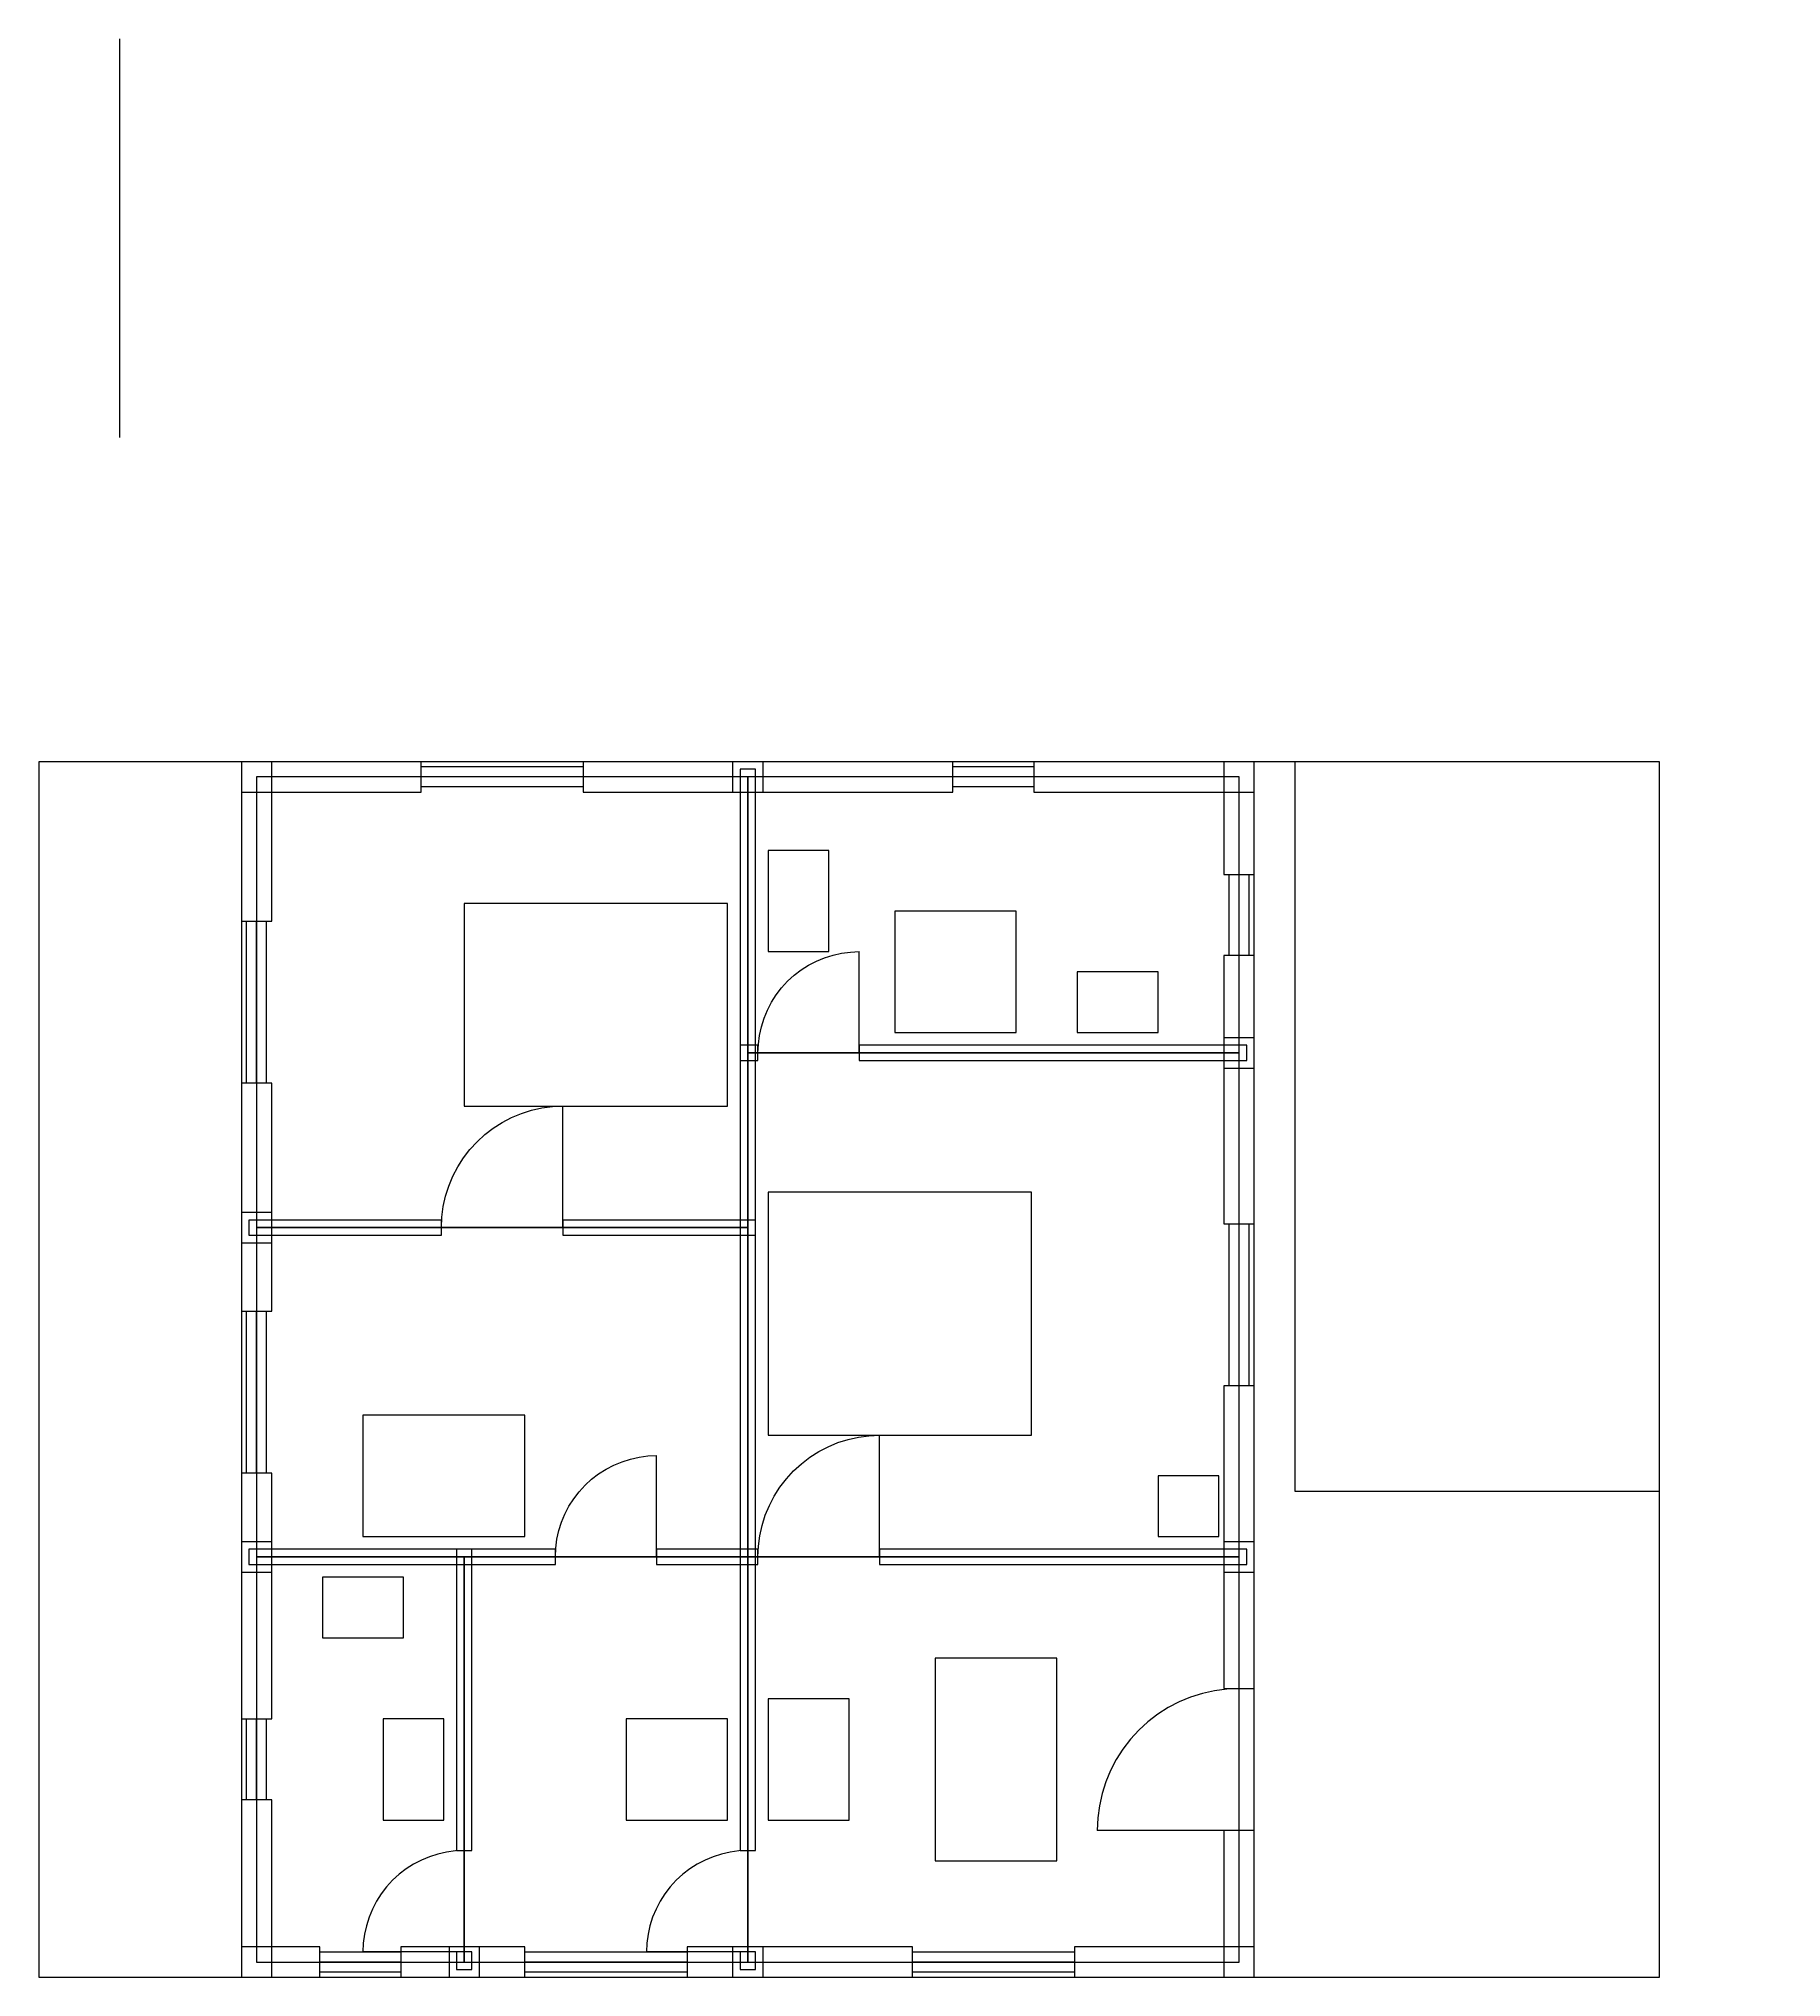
# Model space of a CAD drawing. Header units: millimetres. Extents: x 0 to 13108, y 0 to 14582.
import ezdxf

# ---------------------------------------------------------------- set-up
doc = ezdxf.new("R2010")
doc.units = ezdxf.units.MM
for name, color, linetype in [('DIMENSIONS', 5, 'CONTINUOUS'), ('DOORS', 5, 'CONTINUOUS'), ('FURNITURE', 9, 'CONTINUOUS'), ('NORTH', 7, 'CONTINUOUS'), ('PARKING', 8, 'CONTINUOUS'), ('PLOT', 8, 'CONTINUOUS'), ('ROOMS', 7, 'CONTINUOUS'), ('SETBACK', 1, 'CONTINUOUS'), ('TEXT', 7, 'CONTINUOUS'), ('WALLS', 7, 'CONTINUOUS'), ('WINDOWS', 4, 'CONTINUOUS')]:
    doc.layers.add(name, color=color, linetype=linetype)

msp = doc.modelspace()

# ---------------------------------------------------------------- linework, layer by layer
at = {"layer": 'DOORS'}
for p, q in [((5735.13, 7577.44), (5791.2, 7613.16)), ((5791.2, 7613.16), (5850.16, 7643.86)), ((5850.16, 7643.86), (5911.58, 7669.3)), ((5911.58, 7669.3), (5974.98, 7689.29)), ((5974.98, 7689.29), (6039.88, 7703.67)), ((6039.88, 7703.67), (6105.79, 7712.35)), ((6105.79, 7712.35), (6172.2, 7715.25)), ((6172.2, 6953.25), (6172.2, 7715.25)), ((5548.01, 7390.32), (5588.47, 7443.05)), ((5588.47, 7443.05), (5633.38, 7492.07)), ((5633.38, 7492.07), (5682.4, 7536.98)), ((5682.4, 7536.98), (5735.13, 7577.44)), ((5481.59, 7275.29), (5512.29, 7334.25)), ((5512.29, 7334.25), (5548.01, 7390.32)), ((5421.78, 7085.57), (5436.16, 7150.47)), ((5436.16, 7150.47), (5456.15, 7213.87)), ((5456.15, 7213.87), (5481.59, 7275.29)), ((5410.2, 6953.25), (5413.1, 7019.66)), ((5413.1, 7019.66), (5421.78, 7085.57)), ((3418.87, 6387.83), (3486.15, 6430.69)), ((3486.15, 6430.69), (3556.91, 6467.53)), ((3556.91, 6467.53), (3630.61, 6498.05)), ((3630.61, 6498.05), (3706.69, 6522.04)), ((3706.69, 6522.04), (3784.57, 6539.31)), ((3784.57, 6539.31), (3863.65, 6549.72)), ((3863.65, 6549.72), (3943.35, 6553.2)), ((3943.35, 5638.8), (3943.35, 6553.2)), ((3242.88, 6226.56), (3296.77, 6285.38)), ((3296.77, 6285.38), (3355.59, 6339.27)), ((3355.59, 6339.27), (3418.87, 6387.83)), ((3151.46, 6096), (3194.32, 6163.28)), ((3194.32, 6163.28), (3242.88, 6226.56)), ((3084.1, 5951.54), (3114.62, 6025.24)), ((3114.62, 6025.24), (3151.46, 6096)), ((3042.84, 5797.58), (3060.11, 5875.46)), ((3060.11, 5875.46), (3084.1, 5951.54)), ((3028.95, 5638.8), (3032.43, 5718.5)), ((3032.43, 5718.5), (3042.84, 5797.58)), ((5800.12, 3911.33), (5867.4, 3954.19)), ((5867.4, 3954.19), (5938.16, 3991.03)), ((5938.16, 3991.03), (6011.86, 4021.55)), ((6011.86, 4021.55), (6087.94, 4045.54)), ((6087.94, 4045.54), (6165.82, 4062.81)), ((6165.82, 4062.81), (6244.9, 4073.22)), ((6244.9, 4073.22), (6324.6, 4076.7)), ((6324.6, 3162.3), (6324.6, 4076.7)), ((4211.13, 3786.49), (4267.2, 3822.21)), ((4267.2, 3822.21), (4326.16, 3852.91)), ((4326.16, 3852.91), (4387.58, 3878.35)), ((4387.58, 3878.35), (4450.98, 3898.34)), ((4450.98, 3898.34), (4515.88, 3912.72)), ((4515.88, 3912.72), (4581.79, 3921.4)), ((4581.79, 3921.4), (4648.2, 3924.3)), ((4648.2, 3162.3), (4648.2, 3924.3)), ((5624.13, 3750.06), (5678.02, 3808.88)), ((5678.02, 3808.88), (5736.84, 3862.77)), ((5736.84, 3862.77), (5800.12, 3911.33)), ((4024.01, 3599.37), (4064.47, 3652.1)), ((4064.47, 3652.1), (4109.38, 3701.12)), ((4109.38, 3701.12), (4158.4, 3746.03)), ((4158.4, 3746.03), (4211.13, 3786.49)), ((5532.71, 3619.5), (5575.57, 3686.78)), ((5575.57, 3686.78), (5624.13, 3750.06)), ((3957.59, 3484.34), (3988.29, 3543.3)), ((3988.29, 3543.3), (4024.01, 3599.37)), ((5465.35, 3475.04), (5495.87, 3548.74)), ((5495.87, 3548.74), (5532.71, 3619.5)), ((3897.78, 3294.62), (3912.16, 3359.52)), ((3912.16, 3359.52), (3932.15, 3422.92)), ((3932.15, 3422.92), (3957.59, 3484.34)), ((5424.09, 3321.08), (5441.36, 3398.96)), ((5441.36, 3398.96), (5465.35, 3475.04)), ((3886.2, 3162.3), (3889.1, 3228.71)), ((3889.1, 3228.71), (3897.78, 3294.62)), ((5410.2, 3162.3), (5413.68, 3242)), ((5413.68, 3242), (5424.09, 3321.08)), ((8578.85, 2071.75), (8496.3, 2028.78)), ((8664.83, 2107.36), (8578.85, 2071.75)), ((8753.59, 2135.35), (8664.83, 2107.36)), ((8844.45, 2155.49), (8753.59, 2135.35)), ((8936.72, 2167.64), (8844.45, 2155.49)), ((9029.7, 2171.7), (8936.72, 2167.64)), ((8343.97, 1922.12), (8275.36, 1859.24)), ((8417.81, 1978.77), (8343.97, 1922.12)), ((8496.3, 2028.78), (8417.81, 1978.77)), ((8212.48, 1790.63), (8155.83, 1716.79)), ((8275.36, 1859.24), (8212.48, 1790.63)), ((8105.82, 1638.3), (8062.85, 1555.75)), ((8155.83, 1716.79), (8105.82, 1638.3)), ((8027.24, 1469.77), (7999.25, 1381.01)), ((8062.85, 1555.75), (8027.24, 1469.77)), ((7999.25, 1381.01), (7979.11, 1290.15)), ((7966.96, 1197.88), (7962.9, 1104.9)), ((7979.11, 1290.15), (7966.96, 1197.88)), ((9029.7, 1104.9), (7962.9, 1104.9)), ((2878.36, 881.11), (2819.4, 850.41)), ((2939.78, 906.55), (2878.36, 881.11)), ((3003.18, 926.54), (2939.78, 906.55)), ((3068.08, 940.92), (3003.18, 926.54)), ((3133.99, 949.6), (3068.08, 940.92)), ((3200.4, 952.5), (3133.99, 949.6)), ((5011.96, 881.11), (4953, 850.41)), ((5073.38, 906.55), (5011.96, 881.11)), ((5136.78, 926.54), (5073.38, 906.55)), ((5201.68, 940.92), (5136.78, 926.54)), ((5267.59, 949.6), (5201.68, 940.92)), ((5334, 952.5), (5267.59, 949.6)), ((2661.58, 729.32), (2616.67, 680.3)), ((2710.6, 774.23), (2661.58, 729.32)), ((2763.33, 814.69), (2710.6, 774.23)), ((2819.4, 850.41), (2763.33, 814.69)), ((4795.18, 729.32), (4750.27, 680.3)), ((4844.2, 774.23), (4795.18, 729.32)), ((4896.93, 814.69), (4844.2, 774.23)), ((4953, 850.41), (4896.93, 814.69)), ((2576.21, 627.57), (2540.49, 571.5)), ((2616.67, 680.3), (2576.21, 627.57)), ((4709.81, 627.57), (4674.09, 571.5)), ((4750.27, 680.3), (4709.81, 627.57)), ((2484.35, 451.12), (2464.36, 387.72)), ((2509.79, 512.54), (2484.35, 451.12)), ((2540.49, 571.5), (2509.79, 512.54)), ((4617.95, 451.12), (4597.96, 387.72)), ((4643.39, 512.54), (4617.95, 451.12)), ((4674.09, 571.5), (4643.39, 512.54)), ((2449.98, 322.82), (2441.3, 256.91)), ((2464.36, 387.72), (2449.98, 322.82)), ((4583.58, 322.82), (4574.9, 256.91)), ((4597.96, 387.72), (4583.58, 322.82)), ((2441.3, 256.91), (2438.4, 190.5)), ((3200.4, 190.5), (2438.4, 190.5)), ((4574.9, 256.91), (4572, 190.5)), ((5334, 190.5), (4572, 190.5))]:
    msp.add_line(p, q, dxfattribs=at)
at = {"layer": 'FURNITURE'}
for p, q in [((5943.6, 8477.25), (5486.4, 8477.25)), ((5486.4, 8477.25), (5486.4, 7715.25)), ((5943.6, 7715.25), (5943.6, 8477.25)), ((5181.6, 8077.2), (3200.4, 8077.2)), ((3200.4, 8077.2), (3200.4, 6553.2)), ((5181.6, 6553.2), (5181.6, 8077.2)), ((7353.3, 8020.05), (6438.9, 8020.05)), ((6438.9, 8020.05), (6438.9, 7105.65)), ((7353.3, 7105.65), (7353.3, 8020.05)), ((5486.4, 7715.25), (5943.6, 7715.25)), ((8420.1, 7562.85), (7810.5, 7562.85)), ((7810.5, 7562.85), (7810.5, 7105.65)), ((8420.1, 7105.65), (8420.1, 7562.85)), ((6438.9, 7105.65), (7353.3, 7105.65)), ((7810.5, 7105.65), (8420.1, 7105.65)), ((3200.4, 6553.2), (5181.6, 6553.2)), ((7467.6, 5905.5), (5486.4, 5905.5)), ((5486.4, 5905.5), (5486.4, 4076.7)), ((7467.6, 4076.7), (7467.6, 5905.5)), ((3657.6, 4229.1), (2438.4, 4229.1)), ((2438.4, 4229.1), (2438.4, 3314.7)), ((3657.6, 3314.7), (3657.6, 4229.1)), ((5486.4, 4076.7), (7467.6, 4076.7)), ((8877.3, 3771.9), (8420.1, 3771.9)), ((8420.1, 3771.9), (8420.1, 3314.7)), ((8877.3, 3314.7), (8877.3, 3771.9)), ((2438.4, 3314.7), (3657.6, 3314.7)), ((8420.1, 3314.7), (8877.3, 3314.7)), ((2743.2, 3009.9), (2133.6, 3009.9)), ((2133.6, 3009.9), (2133.6, 2552.7)), ((2743.2, 2552.7), (2743.2, 3009.9)), ((2133.6, 2552.7), (2743.2, 2552.7)), ((7658.1, 2400.3), (6743.7, 2400.3)), ((6743.7, 2400.3), (6743.7, 876.3)), ((7658.1, 876.3), (7658.1, 2400.3)), ((6096, 2095.5), (5486.4, 2095.5)), ((5486.4, 2095.5), (5486.4, 1181.1)), ((6096, 1181.1), (6096, 2095.5)), ((3048, 1943.1), (2590.8, 1943.1)), ((2590.8, 1943.1), (2590.8, 1181.1)), ((3048, 1181.1), (3048, 1943.1)), ((5181.6, 1943.1), (4419.6, 1943.1)), ((4419.6, 1943.1), (4419.6, 1181.1)), ((5181.6, 1181.1), (5181.6, 1943.1)), ((2590.8, 1181.1), (3048, 1181.1)), ((4419.6, 1181.1), (5181.6, 1181.1)), ((5486.4, 1181.1), (6096, 1181.1)), ((6743.7, 876.3), (7658.1, 876.3))]:
    msp.add_line(p, q, dxfattribs=at)
at = {"layer": 'NORTH'}
msp.add_line((609.6, 11582.4), (609.6, 14582.4), dxfattribs=at)
at = {"layer": 'PARKING'}
for p, q in [((12192, 9144), (9448.8, 9144)), ((9448.8, 9144), (9448.8, 3657.6)), ((12192, 3657.6), (12192, 9144)), ((9448.8, 3657.6), (12192, 3657.6))]:
    msp.add_line(p, q, dxfattribs=at)
at = {"layer": 'PLOT'}
for p, q in [((12192, 9144), (0, 9144)), ((0, 9144), (0, 0)), ((12192, 0), (12192, 9144)), ((0, 0), (12192, 0))]:
    msp.add_line(p, q, dxfattribs=at)
at = {"layer": 'ROOMS'}
for p, q in [((5334, 9029.7), (1638.3, 9029.7)), ((1638.3, 9029.7), (1638.3, 5638.8)), ((9029.7, 9029.7), (5334, 9029.7)), ((5334, 9029.7), (5334, 6953.25)), ((5334, 5638.8), (5334, 9029.7)), ((9029.7, 6953.25), (9029.7, 9029.7)), ((9029.7, 6953.25), (5334, 6953.25)), ((5334, 6953.25), (5334, 3162.3)), ((5334, 6953.25), (9029.7, 6953.25)), ((9029.7, 3162.3), (9029.7, 6953.25)), ((5334, 5638.8), (1638.3, 5638.8)), ((1638.3, 5638.8), (1638.3, 3162.3)), ((1638.3, 5638.8), (5334, 5638.8)), ((5334, 3162.3), (5334, 5638.8)), ((3200.4, 3162.3), (1638.3, 3162.3)), ((1638.3, 3162.3), (1638.3, 114.3)), ((1638.3, 3162.3), (5334, 3162.3)), ((5334, 3162.3), (3200.4, 3162.3)), ((3200.4, 3162.3), (3200.4, 114.3)), ((3200.4, 114.3), (3200.4, 3162.3)), ((9029.7, 3162.3), (5334, 3162.3)), ((5334, 3162.3), (5334, 114.3)), ((5334, 114.3), (5334, 3162.3)), ((5334, 3162.3), (9029.7, 3162.3)), ((9029.7, 114.3), (9029.7, 3162.3)), ((1638.3, 114.3), (3200.4, 114.3)), ((3200.4, 114.3), (5334, 114.3)), ((5334, 114.3), (9029.7, 114.3))]:
    msp.add_line(p, q, dxfattribs=at)
at = {"layer": 'SETBACK'}
for p, q in [((9144, 9144), (1524, 9144)), ((1524, 9144), (1524, 0)), ((9144, 0), (9144, 9144)), ((1524, 0), (9144, 0))]:
    msp.add_line(p, q, dxfattribs=at)
at = {"layer": 'WALLS'}
for p, q in [((1752.6, 9144), (1524, 9144)), ((1524, 9144), (1524, 7943.85)), ((2876.55, 9144), (1524, 9144)), ((1524, 9144), (1524, 8915.4)), ((1752.6, 7943.85), (1752.6, 9144)), ((2876.55, 8915.4), (2876.55, 9144)), ((5448.3, 9144), (4095.75, 9144)), ((4095.75, 9144), (4095.75, 8915.4)), ((6877.05, 9144), (5219.7, 9144)), ((5219.7, 9144), (5219.7, 8915.4)), ((5391.15, 9086.85), (5276.85, 9086.85)), ((5276.85, 9086.85), (5276.85, 6896.1)), ((5391.15, 9086.85), (5276.85, 9086.85)), ((5276.85, 9086.85), (5276.85, 5581.65)), ((5391.15, 6896.1), (5391.15, 9086.85)), ((5391.15, 5581.65), (5391.15, 9086.85)), ((5448.3, 8915.4), (5448.3, 9144)), ((6877.05, 8915.4), (6877.05, 9144)), ((9144, 9144), (7486.65, 9144)), ((7486.65, 9144), (7486.65, 8915.4)), ((9144, 9144), (8915.4, 9144)), ((8915.4, 9144), (8915.4, 8296.27)), ((9144, 8296.27), (9144, 9144)), ((9144, 8915.4), (9144, 9144)), ((1524, 8915.4), (2876.55, 8915.4)), ((4095.75, 8915.4), (5448.3, 8915.4)), ((5219.7, 8915.4), (6877.05, 8915.4)), ((7486.65, 8915.4), (9144, 8915.4)), ((8915.4, 8296.27), (9144, 8296.27)), ((1524, 7943.85), (1752.6, 7943.85)), ((9144, 7686.68), (8915.4, 7686.68)), ((8915.4, 7686.68), (8915.4, 6838.95)), ((9144, 6838.95), (9144, 7686.68)), ((5391.15, 7010.4), (5276.85, 7010.4)), ((5276.85, 7010.4), (5276.85, 3105.15)), ((5410.2, 7010.4), (5276.85, 7010.4)), ((5276.85, 7010.4), (5276.85, 6896.1)), ((5391.15, 3105.15), (5391.15, 7010.4)), ((5410.2, 6896.1), (5410.2, 7010.4)), ((9086.85, 7010.4), (6172.2, 7010.4)), ((6172.2, 7010.4), (6172.2, 6896.1)), ((9144, 7067.55), (8915.4, 7067.55)), ((8915.4, 7067.55), (8915.4, 5667.38)), ((9086.85, 6896.1), (9086.85, 7010.4)), ((9144, 5667.38), (9144, 7067.55)), ((5276.85, 6896.1), (5410.2, 6896.1)), ((5276.85, 6896.1), (5391.15, 6896.1)), ((6172.2, 6896.1), (9086.85, 6896.1)), ((1752.6, 6724.65), (1524, 6724.65)), ((1524, 6724.65), (1524, 5524.5)), ((1752.6, 5524.5), (1752.6, 6724.65)), ((8915.4, 6838.95), (9144, 6838.95)), ((1752.6, 5753.1), (1524, 5753.1)), ((1524, 5753.1), (1524, 5010.15)), ((3028.95, 5695.95), (1581.15, 5695.95)), ((1581.15, 5695.95), (1581.15, 5581.65)), ((1752.6, 5010.15), (1752.6, 5753.1)), ((3028.95, 5581.65), (3028.95, 5695.95)), ((5391.15, 5695.95), (3943.35, 5695.95)), ((3943.35, 5695.95), (3943.35, 5581.65)), ((5391.15, 5695.95), (5276.85, 5695.95)), ((5276.85, 5695.95), (5276.85, 3105.15)), ((5391.15, 3105.15), (5391.15, 5695.95)), ((5391.15, 5581.65), (5391.15, 5695.95)), ((1581.15, 5581.65), (3028.95, 5581.65)), ((3943.35, 5581.65), (5391.15, 5581.65)), ((5276.85, 5581.65), (5391.15, 5581.65)), ((8915.4, 5667.38), (9144, 5667.38)), ((1524, 5524.5), (1752.6, 5524.5)), ((1524, 5010.15), (1752.6, 5010.15)), ((9144, 4448.18), (8915.4, 4448.18)), ((8915.4, 4448.18), (8915.4, 3048)), ((9144, 3048), (9144, 4448.18)), ((1752.6, 3790.95), (1524, 3790.95)), ((1524, 3790.95), (1524, 3048)), ((1752.6, 3048), (1752.6, 3790.95)), ((1752.6, 3276.6), (1524, 3276.6)), ((1524, 3276.6), (1524, 1943.1)), ((3257.55, 3219.45), (1581.15, 3219.45)), ((1581.15, 3219.45), (1581.15, 3105.15)), ((3886.2, 3219.45), (1581.15, 3219.45)), ((1581.15, 3219.45), (1581.15, 3105.15)), ((1752.6, 1943.1), (1752.6, 3276.6)), ((3257.55, 3219.45), (3143.25, 3219.45)), ((3143.25, 3219.45), (3143.25, 952.5)), ((3886.2, 3219.45), (3143.25, 3219.45)), ((3143.25, 3219.45), (3143.25, 3105.15)), ((3257.55, 952.5), (3257.55, 3219.45)), ((3257.55, 3105.15), (3257.55, 3219.45)), ((3886.2, 3105.15), (3886.2, 3219.45)), ((3886.2, 3105.15), (3886.2, 3219.45)), ((5391.15, 3219.45), (4648.2, 3219.45)), ((4648.2, 3219.45), (4648.2, 3105.15)), ((5391.15, 3219.45), (5276.85, 3219.45)), ((5276.85, 3219.45), (5276.85, 952.5)), ((5410.2, 3219.45), (5276.85, 3219.45)), ((5276.85, 3219.45), (5276.85, 3105.15)), ((5391.15, 952.5), (5391.15, 3219.45)), ((5391.15, 3105.15), (5391.15, 3219.45)), ((5410.2, 3105.15), (5410.2, 3219.45)), ((9086.85, 3219.45), (6324.6, 3219.45)), ((6324.6, 3219.45), (6324.6, 3105.15)), ((9144, 3276.6), (8915.4, 3276.6)), ((8915.4, 3276.6), (8915.4, 2171.7)), ((9086.85, 3105.15), (9086.85, 3219.45)), ((9144, 2171.7), (9144, 3276.6)), ((1581.15, 3105.15), (3257.55, 3105.15)), ((1581.15, 3105.15), (3886.2, 3105.15)), ((3143.25, 3105.15), (3886.2, 3105.15)), ((4648.2, 3105.15), (5391.15, 3105.15)), ((5276.85, 3105.15), (5410.2, 3105.15)), ((5276.85, 3105.15), (5391.15, 3105.15)), ((5276.85, 3105.15), (5391.15, 3105.15)), ((6324.6, 3105.15), (9086.85, 3105.15)), ((1524, 3048), (1752.6, 3048)), ((8915.4, 3048), (9144, 3048)), ((8915.4, 2171.7), (9144, 2171.7)), ((1524, 1943.1), (1752.6, 1943.1)), ((1752.6, 1333.5), (1524, 1333.5)), ((1524, 1333.5), (1524, 0)), ((1752.6, 0), (1752.6, 1333.5)), ((9144, 1104.9), (8915.4, 1104.9)), ((8915.4, 1104.9), (8915.4, 0)), ((9144, 0), (9144, 1104.9)), ((3143.25, 952.5), (3257.55, 952.5)), ((5276.85, 952.5), (5391.15, 952.5)), ((2114.55, 228.6), (1524, 228.6)), ((1524, 228.6), (1524, 0)), ((2114.55, 0), (2114.55, 228.6)), ((3314.7, 228.6), (2724.15, 228.6)), ((2724.15, 228.6), (2724.15, 0)), ((3657.6, 228.6), (3086.1, 228.6)), ((3086.1, 228.6), (3086.1, 0)), ((3257.55, 190.5), (3143.25, 190.5)), ((3143.25, 190.5), (3143.25, 57.15)), ((3257.55, 57.15), (3257.55, 190.5)), ((3314.7, 0), (3314.7, 228.6)), ((3657.6, 0), (3657.6, 228.6)), ((5448.3, 228.6), (4876.8, 228.6)), ((4876.8, 228.6), (4876.8, 0)), ((6572.25, 228.6), (5219.7, 228.6)), ((5219.7, 228.6), (5219.7, 0)), ((5391.15, 190.5), (5276.85, 190.5)), ((5276.85, 190.5), (5276.85, 57.15)), ((5391.15, 57.15), (5391.15, 190.5)), ((5448.3, 0), (5448.3, 228.6)), ((6572.25, 0), (6572.25, 228.6)), ((9144, 228.6), (7791.45, 228.6)), ((7791.45, 228.6), (7791.45, 0)), ((9144, 0), (9144, 228.6)), ((1524, 0), (1752.6, 0)), ((1524, 0), (2114.55, 0)), ((2724.15, 0), (3314.7, 0)), ((3086.1, 0), (3657.6, 0)), ((3143.25, 57.15), (3257.55, 57.15)), ((4876.8, 0), (5448.3, 0)), ((5219.7, 0), (6572.25, 0)), ((5276.85, 57.15), (5391.15, 57.15)), ((7791.45, 0), (9144, 0)), ((8915.4, 0), (9144, 0))]:
    msp.add_line(p, q, dxfattribs=at)
at = {"layer": 'WINDOWS'}
for p, q in [((4095.75, 9105.14), (2876.55, 9105.14)), ((7486.65, 9105.14), (6877.05, 9105.14)), ((4095.75, 9029.7), (2876.55, 9029.7)), ((4095.75, 8954.26), (2876.55, 8954.26)), ((7486.65, 9029.7), (6877.05, 9029.7)), ((7486.65, 8954.26), (6877.05, 8954.26)), ((8954.26, 7686.68), (8954.26, 8296.27)), ((9029.7, 7686.68), (9029.7, 8296.27)), ((9105.14, 7686.68), (9105.14, 8296.27)), ((1562.86, 6724.65), (1562.86, 7943.85)), ((1638.3, 6724.65), (1638.3, 7943.85)), ((1713.74, 6724.65), (1713.74, 7943.85)), ((8954.26, 4448.18), (8954.26, 5667.38)), ((9029.7, 4448.18), (9029.7, 5667.38)), ((9105.14, 4448.18), (9105.14, 5667.38)), ((1562.86, 3790.95), (1562.86, 5010.15)), ((1638.3, 3790.95), (1638.3, 5010.15)), ((1713.74, 3790.95), (1713.74, 5010.15)), ((1562.86, 1333.5), (1562.86, 1943.1)), ((1638.3, 1333.5), (1638.3, 1943.1)), ((1713.74, 1333.5), (1713.74, 1943.1)), ((2724.15, 189.74), (2114.55, 189.74)), ((4876.8, 189.74), (3657.6, 189.74)), ((7791.45, 189.74), (6572.25, 189.74)), ((2724.15, 114.3), (2114.55, 114.3)), ((2724.15, 38.86), (2114.55, 38.86)), ((4876.8, 114.3), (3657.6, 114.3)), ((4876.8, 38.86), (3657.6, 38.86)), ((7791.45, 114.3), (6572.25, 114.3)), ((7791.45, 38.86), (6572.25, 38.86))]:
    msp.add_line(p, q, dxfattribs=at)

# ---------------------------------------------------------------- texts
at = {"layer": 'DIMENSIONS'}
for s, height, p in [('40\'-0"', 0.492, (6096, 10058.4)), ('6\'-10" x 12\'-2"', 0.3445, (7517.13, 7991.48)), ('11\'-2" x 12\'-2"', 0.3445, (3821.43, 7334.25)), ('12\'-5" x 12\'-2"', 0.3445, (7517.13, 5057.78)), ('30\'-0"', 0.492, (13106.4, 4572)), ('8\'-2" x 12\'-2"', 0.3445, (3821.43, 4400.55)), ('10\'-0" x 5\'-2"', 0.3445, (2754.63, 1638.3)), ('10\'-0" x 7\'-0"', 0.3445, (4602.48, 1638.3)), ('10\'-0" x 12\'-2"', 0.3445, (7517.13, 1638.3))]:
    msp.add_text(s, height=height, dxfattribs=at).set_placement(p)
at = {"layer": 'NORTH'}
msp.add_text('N', height=1, dxfattribs=at).set_placement((1828.8, 11582.4))
at = {"layer": 'TEXT'}
for s, height, p in [('Attached Toilet', 0.4921, (7181.85, 7991.48)), ('Bedroom', 0.492, (3486.15, 7334.25)), ('Master Bedroom', 0.4921, (7181.85, 5057.78)), ('Dining', 0.492, (3486.15, 4400.55)), ('Common Toilet', 0.4921, (2419.35, 1638.3)), ('Kitchen', 0.492, (4267.2, 1638.3)), ('Living', 0.492, (7181.85, 1638.3))]:
    msp.add_text(s, height=height, dxfattribs=at).set_placement(p)

doc.saveas('drawing.dxf')
